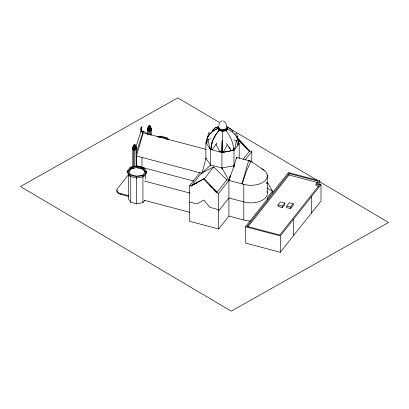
<?xml version="1.0" encoding="UTF-8"?>
<svg xmlns="http://www.w3.org/2000/svg" width="409" height="409" viewBox="0 0 409 409"><rect width="100%" height="100%" fill="white"/><g stroke="black" fill="none" stroke-linecap="round" stroke-linejoin="round"><path stroke-width="0.61" d="M223.662 151.846L221.98 152.163L222.051 147.48A18.742 0.256 -89.4 0 1 222.143 142.317L222.603 131.401L226.151 130.732L227.419 129.132L226.698 128.14M221.98 152.163L222.021 147.485A18.896 0.874 -88.1 0 1 222.143 142.317L222.205 140.405M222.143 142.225L222.087 152.189L219.602 151.534M206.443 142.843C206.34 136.177 211.78 130.87 217.619 128.523L218.283 127.69M222.603 131.401L218.953 130.435C214.526 135.696 211.09 142.25 210.983 149.254L212.404 149.628L212.174 149.914L216.949 143.012M206.473 142.802C206.361 136.166 211.806 130.849 217.634 128.544L218.984 130.476L215.625 134.985L213.038 139.919A18.896 11.222 -58.5 0 0 211.489 144.699L210.983 149.254L210.022 147.874M210.686 148.83L210.558 166.223M211.208 146.269L212.424 141.463M207.409 138.646L208.564 132.751L210.824 133.349M233.948 139.924L236.376 140.563L234.638 149.408L234.147 149.275M205.957 149.346L143.288 132.772L136.488 155.977L201.969 173.288L206.049 158.078M218.779 125.18L219.403 123.324M241.908 183.851L248.641 160.732L251.003 161.269L264.148 170.287M233.994 166.166L236.591 157.347L251.019 161.248M135.65 147.736L140.875 131.667L141.545 130.824L143.641 131.376L148.181 134.208M136.013 153.646L142.971 132.225L143.641 131.376M242.23 183.938L246.617 170.711L251.008 161.274L248.641 160.732M234.199 165.456L228.917 180.415L228.917 216.075L218.667 228.994L189.577 221.305L189.577 185.645L199.827 172.726M206.55 143.748L208.109 139.321L210.497 138.763M223.12 151.949L223.329 152.301L227.266 144.868L226.422 143.436M213.81 138.186L215.625 134.985M213.421 129.469L212.332 131.386C213.222 129.065 215.333 127.23 217.839 126.928L215.799 127.547L214.122 128.692M127.189 171.105L130.267 167.23L137.225 165.86L143.886 167.624L146.759 171.586L146.759 172.849L143.677 176.734L136.606 178.068L129.944 176.31L127.189 172.368L127.189 171.105L129.944 175.042L129.944 176.31M131.028 167.716L128.334 171.115L130.762 174.592L136.667 176.151L142.915 174.975L145.614 171.576L143.078 168.073L137.168 166.514L131.028 167.716L131.028 168.983L129.106 171.412M128.717 171.652L131.028 168.738L137.168 167.532L143.078 169.096L145.251 172.092M128.769 174.326L117.409 188.651A6.426 3.712 0 0 0 121.054 193.682L121.054 194.439L128.799 196.484M143.677 176.734L143.677 175.466L146.759 171.586M128.334 173.641L128.334 198.789L130.762 202.261L136.667 203.825L142.915 202.644L144.842 200.216M205.88 158.646L205.88 142.792L206.831 141.596M189.577 185.645L191.1 186.049L201.351 173.125L213.723 166.944L226.857 179.873L243.8 184.352A16.334 9.433 0 0 0 264.822 180.916A16.334 9.433 0 0 0 261.131 168.488M220.119 151.667L219.894 151.954L215.962 144.259M236.883 137.061L237.215 136.642L236.883 137.603M191.1 186.049L203.631 179.091L204.086 178.518L217.061 192.215L213.892 189.096M204.321 178.794L213.723 166.944M237.159 137.675L237.491 137.255L237.215 137.184M234.459 148.881L233.595 149.97L230.645 150.527M237.869 144.587L238.595 143.666C238.682 136.954 233.232 131.616 227.419 129.132M233.994 167.378L233.994 150.226L239.193 143.671L238.416 142.603L236.75 133.641L234.679 134.137M203.631 179.091L216.606 192.792L226.857 179.873M243.15 159.285L249.71 151.023L251.796 151.575L251.796 162.276M218.667 228.994L218.667 193.339L228.917 180.415L230.344 175.579L228.917 180.415L221.949 167.992L210.558 164.98L205.88 158.288M245.221 159.863L251.796 151.575M218.667 210.88L228.917 197.956L243.8 201.893A16.334 9.433 0 0 0 261.044 200.87A16.334 9.433 0 0 0 266.985 191.468M319.823 180.875L317.573 183.707L321.004 184.612L321.004 200.957L280.303 252.266L245.502 243.064L245.502 226.719L288.447 172.578L319.823 180.875L319.823 184.643M316.014 184.04L318.263 181.207L289.03 173.477L247.062 226.381L279.725 235.022L319.444 184.95L316.014 184.04L316.014 185.568L318.872 186.325M247.854 226.913L289.03 175.006L289.03 173.477M277.977 204.935L280.395 201.888L284.782 203.048L284.782 204.577L282.363 207.624L277.977 206.463L277.977 204.935L282.363 206.095L284.782 203.048M286.643 206.07L289.306 202.716L293.197 203.743L293.197 205.272L290.533 208.631L286.643 207.603L286.643 206.07L290.533 207.102L293.197 203.743M280.303 252.266L280.303 235.921L321.004 184.612M201.969 173.288L210.558 164.98M220.477 121.867L221.975 120.849M204.086 178.518L191.555 185.471L197.741 182.383M149.142 125.461L149.791 125.635L149.791 126.315L149.178 126.345L149.142 125.461L149.178 126.345M149.178 125.665L150.113 125.962L150.185 127.035L148.825 127.107L148.748 126.038L149.392 125.773L149.392 126.391M149.5 125.752L149.791 125.635M149.142 126.141L149.791 126.315M148.748 126.038L148.825 126.493L149.541 126.683L150.185 126.417L150.113 125.962M151.335 129.045L151.335 128.211L151.55 130.364L149.684 131.125L147.603 130.578L147.388 128.426L148.319 128.043M148.533 127.23L149.576 127.506L150.512 127.122L150.405 126.463L150.512 127.71L149.576 128.094L148.533 127.818L148.426 126.57L148.533 127.818M150.803 127.787L150.803 128.682L149.607 129.172L148.273 128.82L148.135 127.081L148.273 127.925L149.607 128.278L150.803 127.787L150.665 126.943M148.048 128.912L149.633 129.331L151.049 128.748L150.885 127.746L151.049 129.397L149.633 129.98L148.048 129.561L147.884 127.91L148.048 129.561M147.388 128.426L147.603 129.745L149.684 130.292L151.55 129.525M134.244 145.43L134.213 144.541L134.832 144.51L134.863 145.394L134.213 145.221M135.256 146.115L135.18 145.047L135.256 146.115L133.896 146.192L133.82 145.118L134.464 144.858M134.213 144.541L134.863 144.714M135.583 146.79L135.476 145.543L135.583 146.79L134.648 147.174L133.6 146.897L133.492 145.65L134.428 145.267M133.82 145.118L133.896 145.573L134.612 145.762L135.256 145.497M133.492 145.65L133.6 146.31L134.648 146.586L135.583 146.202M133.344 147.005L134.673 147.358L135.87 146.867L135.732 146.023L135.87 147.761L134.673 148.252L133.344 147.9L133.206 146.161L133.344 147.9M133.119 147.992L134.699 148.411L136.12 147.828L135.957 146.826L136.12 148.477L134.699 149.06L133.119 148.641L132.956 146.989L133.119 148.641M136.621 148.61L136.621 149.443L134.755 150.21L132.669 149.658L132.455 147.506L132.669 148.825L134.755 149.372L136.621 148.61L136.407 147.291L135.364 147.02M210.231 148.176L209.725 148.293L208.109 139.321M157.158 136.846L160.809 136.131L167.47 137.894L168.907 139.873M158.298 137.266L160.752 136.785L166.657 138.344L167.746 139.842M131.028 168.983L133.487 168.503M223.329 152.301L231.361 150.722L231.187 150.425M205.88 142.792L210.558 149.489L221.949 152.501L233.994 150.226M129.944 175.042L136.606 176.8L143.677 175.466M221.949 167.992L233.994 165.722M266.663 183.191L267.9 183.222L272.466 191.105L272.466 192.951M266.663 183.079L267.9 183.222L266.842 182.557M227.164 127.286C229.761 127.71 231.995 129.571 232.977 132.01M237.68 144.822L238.176 144.955L236.376 140.563M140.875 131.667L142.971 132.225M289.03 175.006L317.65 182.578M266.688 182.905L267.9 183.222M134.172 149.755L133.119 149.474L133.119 167.296M138.206 166.381L193.636 181.039M138.942 168.247L137.168 167.777L137.168 166.514M140.123 168.559L142.485 169.183M216.606 192.792L218.667 193.339M144.423 181.049L189.97 193.094M189.577 201.98L197.01 203.943L203.815 200.011L209.807 207.327L218.667 209.674M228.917 216.075L243.8 220.006A16.334 9.433 0 0 0 250.385 220.967M121.054 193.682L128.799 195.727M245.502 226.719L280.303 235.921M144.423 200.318L189.97 212.358M223.375 120.865L225.563 122.818L226.627 125.982M266.883 188.089L272.466 191.105L267.256 197.675L267.256 199.515M220.042 122.833L177.782 97.843L20.45 186.535L231.223 311.157L388.55 222.465L319.393 181.576M226.632 126.724L317.742 180.599M141.545 130.824L142.552 131.453M209.817 185.083L212.082 187.312M237.787 139.827L249.378 151.437L237.578 138.641M249.71 151.023L237.491 137.767L237.491 137.255M226.157 130.727C230.313 136.269 233.508 142.925 233.595 149.97L233.508 148.043M143.436 169.842L144.888 171.841M228.866 146.857L230.231 148.81M227.266 144.868L231.361 150.722M150.113 126.58L150.185 127.035M148.748 126.657L148.825 127.107M136.621 149.443L136.407 147.291M134.863 145.394L134.832 144.51M311.377 196.749L311.377 213.094M293.376 219.444L293.376 235.788M290.533 207.102L290.533 208.631M282.363 206.095L282.363 207.624M267.256 174.914L267.256 192.455M243.8 184.352L243.8 220.006M239.193 143.671L239.193 158.544M236.591 157.347L236.591 158.62M221.949 152.501L221.949 169.234M166.657 138.344L166.657 139.367M160.752 136.785L160.752 137.802M151.049 128.748L151.049 129.397M151.049 135.323L151.049 130.231L149.633 130.814L149.633 134.633M150.885 130.502L150.885 134.955M150.512 127.122L150.512 127.71M149.76 125.43L149.76 126.105M149.684 130.292L149.684 131.125M149.607 128.278L149.607 129.172M149.633 129.331L149.633 129.98M149.541 126.683L149.541 127.301M149.576 127.506L149.576 128.094M149.433 125.343L149.5 126.432M148.273 127.925L148.273 128.82M148.048 130.394L148.048 134.213M147.884 130.031L147.884 134.484M147.603 129.745L147.603 130.578M145.614 174.096L145.614 179.127M143.078 168.073L143.078 169.341M142.915 176.238L142.915 202.644M142.01 157.434L142.01 167.383M141.35 131.064L141.35 128.666L141.872 128.012L141.872 127.24L141.35 127.894L141.35 126.647L140.998 127.092L140.998 128.344L140.44 129.05L140.44 129.883L140.998 129.178L140.998 131.509M136.667 177.419L136.667 203.825M136.606 176.8L136.606 178.068M136.488 155.977L136.488 166.161M136.12 147.828L136.12 148.477M136.12 149.311L136.12 166.494M135.87 146.867L135.87 147.761M134.699 148.411L134.699 149.06M134.755 149.372L134.699 166.443M134.612 145.762L134.612 146.381M134.648 146.586L134.648 147.174M134.673 147.358L134.673 148.252M134.571 144.837L134.571 145.517M133.896 145.573L133.896 146.192M133.6 146.31L133.6 146.897M132.956 149.745L132.956 166.928M132.669 148.825L132.669 149.658M130.762 176.489L130.762 202.261M121.054 194.439A6.426 3.712 0 0 1 117.097 189.883M225.85 129.939A3.747 2.163 0 0 1 221.601 130.89A3.747 2.163 0 0 1 218.902 128.769M219.945 129.541A3.747 2.163 0 0 1 219.362 129.086M227.189 127.398A4.678 2.699 0 0 1 222.547 130.742A4.678 2.699 0 0 1 218.161 127.286M226.75 126.202A4.678 2.699 0 0 1 222.547 130.2A4.678 2.699 0 0 1 218.651 126.1M226.397 127.547A3.747 2.163 0 0 1 226.243 128.109M225.85 128.625A3.747 2.163 0 0 1 221.141 129.484A3.747 2.163 0 0 1 219.05 126.897"/></g></svg>
